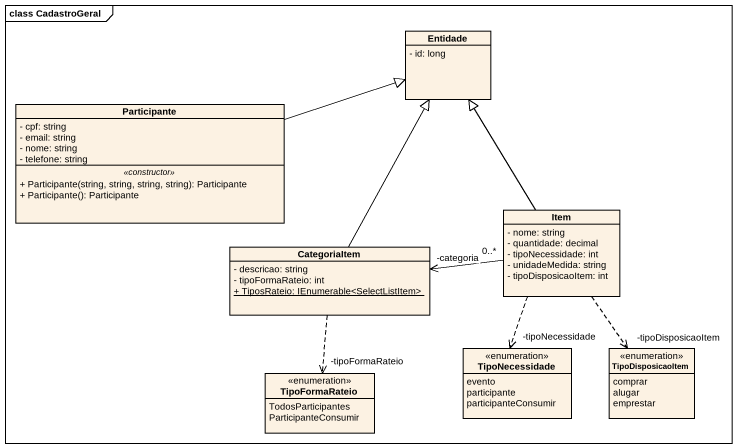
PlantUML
@startuml
mainframe class CadastroGeral
hide circle
hide empty members
skinparam classAttributeIconSize 0
class Entidade {
  - id: long
}
class Participante {
  - cpf: string
  - email: string
  - nome: string
  - telefone: string
  .. <<constructor>> ..
  + Participante(string, string, string, string): Participante
  + Participante(): Participante
}
class Item {
  - nome: string
  - quantidade: decimal
  - tipoNecessidade: int
  - unidadeMedida: string
  - tipoDisposicaoItem: int
}
class CategoriaItem {
  - descricao: string
  - tipoFormaRateio: int
  {static} + TiposRateio: IEnumerable<SelectListItem>
}
enum TipoNecessidade {
  evento
  participante
  participanteConsumir
}
enum TipoDisposicaoItem {
  comprar
  alugar
  emprestar
}
enum TipoFormaRateio {
  TodosParticipantes
  ParticipanteConsumir
}
Participante -right-|> Entidade
Item -up-|> Entidade
Item "0..*" -left-> "-categoria" CategoriaItem
Item ..> "-tipoNecessidade" TipoNecessidade
Item ..> "-tipoDisposicaoItem" TipoDisposicaoItem
CategoriaItem -up-|> Entidade
CategoriaItem ..> "-tipoFormaRateio" TipoFormaRateio
@enduml
